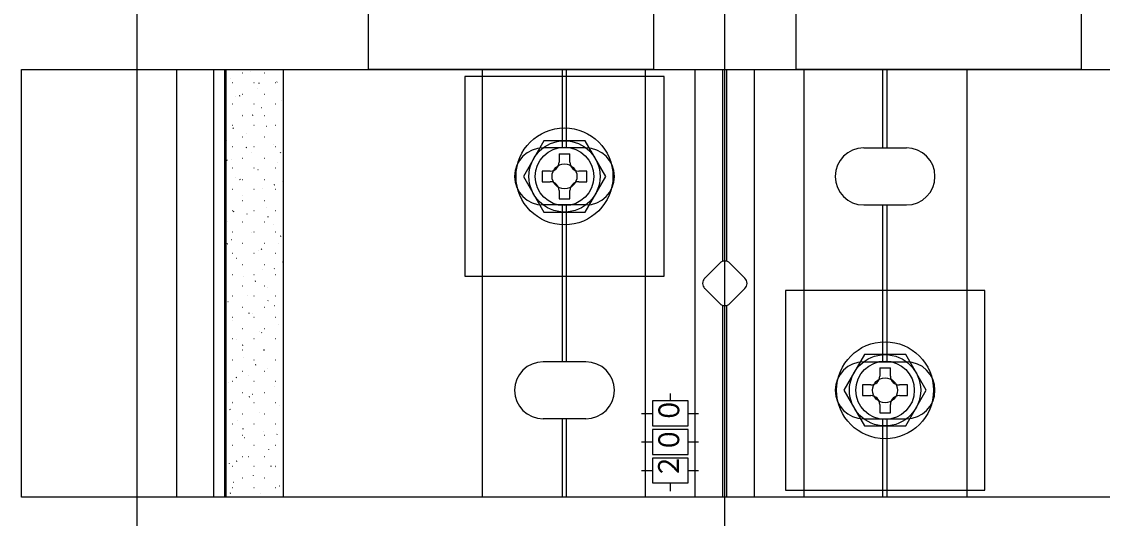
# Model space of a CAD drawing. Units: millimetres, scale not verified. Extents: x -1312 to 1312, y -1950 to 1938.
# Drawn here: x -83.4 to 68.3, y 950.8 to 1020.5 of the extents above; entities that cross this region are included whole.
import ezdxf
from ezdxf.enums import TextEntityAlignment as Align

# ---------------------------------------------------------------- set-up
doc = ezdxf.new("R2010")
doc.units = ezdxf.units.MM
doc.header["$LTSCALE"] = 10
doc.layers.add('0-5_YKK_13', color=4, linetype='Continuous')
doc.layers.add('0-8_YSS_K', color=3, linetype='Continuous')
doc.styles.add('ＭＳ ゴシック', font='')
doc.styles.get('ＭＳ ゴシック').set_extended_font_data('MS Gothic')

msp = doc.modelspace()

# ---------------------------------------------------------------- linework, layer by layer
at = {"layer": '0-5_YKK_13'}
for p, q in [((-61.61, 953.81), (-61.61, 1013.81)), ((-56.41, 953.81), (-56.41, 1013.81)), ((-54.88, 953.81), (-54.88, 1013.81)), ((-54.7, 953.81), (-54.7, 1013.81)), ((-51.28, 1013.57), (-51.29, 1013.57)), ((-18.71, 953.81), (-18.71, 1013.81)), ((-7.51, 1002.81), (-7.51, 1013.81)), ((-6.91, 1002.81), (-6.91, 1013.81)), ((4.14, 953.81), (4.14, 1013.81)), ((11.14, 953.81), (11.14, 1013.81)), ((14.99, 1013.81), (14.99, 986.89)), ((15.59, 986.89), (15.59, 1013.81)), ((19.44, 953.81), (19.44, 1013.81)), ((26.44, 953.81), (26.44, 1013.81)), ((37.49, 1002.81), (37.49, 1013.81)), ((38.09, 1002.81), (38.09, 1013.81)), ((49.29, 953.81), (49.29, 1013.81)), ((-54.07, 1012.58), (-54.08, 1012.58)), ((-53.8, 1011.92), (-53.85, 1011.92)), ((-52.37, 1013.3), (-52.42, 1013.3)), ((-50.76, 1011.92), (-50.81, 1011.92)), ((-50.08, 1011.89), (-50.17, 1011.84)), ((-49.33, 1013.3), (-49.38, 1013.3)), ((-47.72, 1011.92), (-47.77, 1011.92)), ((-47.56, 1012.05), (-47.57, 1012.04)), ((-50.31, 1011.07), (-50.31, 1011.07)), ((-53.8, 1008.93), (-53.85, 1008.93)), ((-53.43, 1009.97), (-53.44, 1009.97)), ((-52.77, 1010.11), (-52.86, 1010.06)), ((-52.37, 1010.31), (-52.42, 1010.31)), ((-50.76, 1008.93), (-50.81, 1008.93)), ((-49.33, 1010.31), (-49.38, 1010.31)), ((-47.72, 1008.93), (-47.77, 1008.93)), ((-46.92, 1009.43), (-46.93, 1009.43)), ((-52.45, 1007.47), (-52.46, 1007.47)), ((-52.37, 1007.32), (-52.42, 1007.32)), ((-50.97, 1007.39), (-51.05, 1007.33)), ((-49.71, 1008.44), (-49.72, 1008.44)), ((-49.33, 1007.32), (-49.38, 1007.32)), ((-53.8, 1005.94), (-53.85, 1005.94)), ((-50.76, 1005.94), (-50.81, 1005.94)), ((-49.06, 1005.83), (-49.07, 1005.83)), ((-47.72, 1005.94), (-47.77, 1005.94)), ((-53.66, 1005.61), (-53.74, 1005.55)), ((-52.37, 1004.33), (-52.42, 1004.33)), ((-51.85, 1004.84), (-51.86, 1004.84)), ((-49.33, 1004.33), (-49.38, 1004.33)), ((-54.59, 1003.87), (-54.6, 1003.87)), ((-53.8, 1002.95), (-53.85, 1002.95)), ((-51.85, 1002.88), (-51.94, 1002.83)), ((-50.76, 1002.95), (-50.81, 1002.95)), ((-48.08, 1003.34), (-48.09, 1003.33)), ((-47.72, 1002.95), (-47.77, 1002.95)), ((-4.21, 1002.81), (-10.21, 1002.81)), ((34.79, 1002.81), (40.79, 1002.81)), ((-54, 1001.24), (-54, 1001.24)), ((-52.37, 1001.34), (-52.42, 1001.34)), ((-51.2, 1002.23), (-51.21, 1002.23)), ((-49.33, 1001.34), (-49.38, 1001.34)), ((-47.05, 1002.15), (-47.13, 1002.09)), ((-7.96, 1001.96), (-7.96, 1000.81)), ((-7.96, 1001.96), (-6.46, 1001.96)), ((-6.46, 1000.81), (-6.46, 1001.96)), ((-54.54, 1001.1), (-54.63, 1001.05)), ((-53.8, 999.96), (-53.85, 999.96)), ((-50.76, 999.96), (-50.81, 999.96)), ((-50.23, 999.74), (-50.24, 999.73)), ((-47.72, 999.96), (-47.77, 999.96)), ((-47.49, 1000.71), (-47.5, 1000.71)), ((-53.35, 998.63), (-53.36, 998.63)), ((-52.74, 998.38), (-52.82, 998.33)), ((-52.37, 998.35), (-52.42, 998.35)), ((-49.33, 998.35), (-49.38, 998.35)), ((-10.36, 999.56), (-10.36, 998.06)), ((-9.21, 999.56), (-10.36, 999.56)), ((-4.06, 999.56), (-5.21, 999.56)), ((-4.06, 998.06), (-4.06, 999.56)), ((-53.8, 996.97), (-53.85, 996.97)), ((-50.76, 996.97), (-50.81, 996.97)), ((-49.63, 997.11), (-49.64, 997.1)), ((-47.93, 997.64), (-48.02, 997.59)), ((-47.72, 996.97), (-47.77, 996.97)), ((-46.84, 998.1), (-46.85, 998.09)), ((-10.36, 998.06), (-9.21, 998.06)), ((-7.96, 996.81), (-7.96, 995.66)), ((-5.21, 998.06), (-4.06, 998.06)), ((-52.37, 995.36), (-52.42, 995.36)), ((-52.37, 996.14), (-52.38, 996.13)), ((-49.33, 995.36), (-49.38, 995.36)), ((-53.8, 993.98), (-53.85, 993.98)), ((-53.62, 993.88), (-53.7, 993.82)), ((-50.76, 993.98), (-50.81, 993.98)), ((-48.98, 994.5), (-48.99, 994.49)), ((-47.72, 993.98), (-47.77, 993.98)), ((-4.21, 994.81), (-10.21, 994.81)), ((-7.51, 972.81), (-7.51, 994.81)), ((-6.91, 972.81), (-6.91, 994.81)), ((34.79, 994.81), (40.79, 994.81)), ((37.49, 972.81), (37.49, 994.81)), ((38.09, 972.81), (38.09, 994.81)), ((-54.52, 992.54), (-54.53, 992.53)), ((-52.37, 992.37), (-52.42, 992.37)), ((-51.77, 993.51), (-51.78, 993.5)), ((-49.33, 992.37), (-49.38, 992.37)), ((-48.82, 993.14), (-48.9, 993.08)), ((-53.8, 990.99), (-53.85, 990.99)), ((-51.13, 990.9), (-51.14, 990.89)), ((-50.76, 990.99), (-50.81, 990.99)), ((-48.01, 992), (-48.02, 992)), ((-47.72, 990.99), (-47.77, 990.99)), ((-54.51, 989.37), (-54.59, 989.32)), ((-53.92, 989.91), (-53.93, 989.9)), ((-52.37, 989.38), (-52.42, 989.38)), ((-49.33, 989.38), (-49.38, 989.38)), ((-47.41, 989.37), (-47.42, 989.37)), ((-47.01, 990.42), (-47.1, 990.36)), ((-53.8, 988), (-53.85, 988)), ((-50.76, 988), (-50.81, 988)), ((-50.15, 988.4), (-50.16, 988.4)), ((-49.7, 988.64), (-49.79, 988.58)), ((-47.72, 988), (-47.77, 988)), ((-53.27, 987.3), (-53.28, 987.29)), ((-52.37, 986.39), (-52.42, 986.39)), ((-49.33, 986.39), (-49.38, 986.39)), ((-46.76, 986.76), (-46.77, 986.76)), ((12.47, 984.52), (14.59, 986.64)), ((16, 986.64), (18.12, 984.52)), ((-53.8, 985.01), (-53.85, 985.01)), ((-52.3, 984.8), (-52.31, 984.8)), ((-50.76, 985.01), (-50.81, 985.01)), ((-49.55, 985.77), (-49.56, 985.77)), ((-47.9, 985.91), (-47.98, 985.86)), ((-47.72, 985.01), (-47.77, 985.01)), ((-52.37, 983.4), (-52.42, 983.4)), ((-50.59, 984.13), (-50.67, 984.08)), ((-49.33, 983.4), (-49.38, 983.4)), ((-48.91, 983.16), (-48.92, 983.16)), ((14.59, 980.99), (12.47, 983.11)), ((18.12, 983.11), (16, 980.99)), ((-53.8, 982.02), (-53.85, 982.02)), ((-51.7, 982.17), (-51.71, 982.17)), ((-50.76, 982.02), (-50.81, 982.02)), ((-47.72, 982.02), (-47.77, 982.02)), ((-54.44, 981.2), (-54.45, 981.2)), ((-52.37, 980.41), (-52.42, 980.41)), ((-49.33, 980.41), (-49.38, 980.41)), ((-48.78, 981.41), (-48.87, 981.35)), ((-47.93, 980.66), (-47.94, 980.66)), ((14.99, 980.74), (14.99, 953.81)), ((15.59, 953.81), (15.59, 980.74)), ((-53.8, 979.03), (-53.85, 979.03)), ((-53.84, 978.57), (-53.85, 978.57)), ((-51.47, 979.63), (-51.56, 979.57)), ((-51.05, 979.56), (-51.06, 979.56)), ((-50.76, 979.03), (-50.81, 979.03)), ((-47.72, 979.03), (-47.77, 979.03)), ((-52.37, 977.42), (-52.42, 977.42)), ((-50.08, 977.06), (-50.08, 977.06)), ((-49.33, 977.42), (-49.38, 977.42)), ((-47.33, 978.04), (-47.34, 978.03)), ((-53.8, 976.04), (-53.85, 976.04)), ((-53.2, 975.96), (-53.21, 975.96)), ((-50.76, 976.04), (-50.81, 976.04)), ((-49.67, 976.91), (-49.75, 976.85)), ((-47.72, 976.04), (-47.77, 976.04)), ((-52.36, 975.13), (-52.44, 975.07)), ((-52.37, 974.43), (-52.42, 974.43)), ((-49.48, 974.43), (-49.49, 974.43)), ((-49.33, 974.43), (-49.38, 974.43)), ((-53.8, 973.05), (-53.85, 973.05)), ((-52.22, 973.46), (-52.23, 973.46)), ((-50.76, 973.05), (-50.81, 973.05)), ((-50.55, 972.4), (-50.64, 972.35)), ((-47.72, 973.05), (-47.77, 973.05)), ((-4.21, 972.81), (-10.21, 972.81)), ((34.79, 972.81), (40.79, 972.81)), ((-52.37, 971.44), (-52.42, 971.44)), ((-49.33, 971.44), (-49.38, 971.44)), ((-48.83, 971.82), (-48.84, 971.82)), ((37.04, 971.96), (37.04, 970.81)), ((37.04, 971.96), (38.54, 971.96)), ((38.54, 970.81), (38.54, 971.96)), ((-54.36, 969.86), (-54.37, 969.86)), ((-53.8, 970.06), (-53.85, 970.06)), ((-53.24, 970.62), (-53.32, 970.57)), ((-51.62, 970.83), (-51.63, 970.83)), ((-50.76, 970.06), (-50.81, 970.06)), ((-47.72, 970.06), (-47.77, 970.06)), ((34.64, 969.56), (34.64, 968.06)), ((35.79, 969.56), (34.64, 969.56)), ((40.94, 969.56), (39.79, 969.56)), ((40.94, 968.06), (40.94, 969.56)), ((-52.37, 968.45), (-52.42, 968.45)), ((-51.44, 967.9), (-51.52, 967.84)), ((-50.97, 968.22), (-50.98, 968.22)), ((-49.33, 968.45), (-49.38, 968.45)), ((-47.85, 969.33), (-47.86, 969.32)), ((7.64, 968.35), (7.64, 967.31)), ((34.64, 968.06), (35.79, 968.06)), ((39.79, 968.06), (40.94, 968.06)), ((-53.8, 967.07), (-53.85, 967.07)), ((-53.77, 967.23), (-53.77, 967.23)), ((-50.76, 967.07), (-50.81, 967.07)), ((-47.72, 967.07), (-47.77, 967.07)), ((-47.26, 966.7), (-47.27, 966.7)), ((37.04, 966.81), (37.04, 965.66)), ((-54.13, 966.12), (-54.21, 966.06)), ((-52.37, 965.46), (-52.42, 965.46)), ((-50, 965.73), (-50.01, 965.72)), ((-49.33, 965.46), (-49.38, 965.46)), ((3.58, 965.56), (5.14, 965.56)), ((10.14, 965.56), (11.62, 965.56)), ((-53.8, 964.08), (-53.85, 964.08)), ((-53.12, 964.62), (-53.13, 964.62)), ((-52.32, 963.4), (-52.4, 963.34)), ((-50.76, 964.08), (-50.81, 964.08)), ((-47.72, 964.08), (-47.77, 964.08)), ((-4.21, 964.81), (-10.21, 964.81)), ((-7.51, 953.81), (-7.51, 964.81)), ((-6.91, 953.81), (-6.91, 964.81)), ((34.79, 964.81), (40.79, 964.81)), ((37.49, 953.81), (37.49, 964.81)), ((38.09, 953.81), (38.09, 964.81)), ((-52.37, 962.47), (-52.42, 962.47)), ((-52.14, 962.13), (-52.15, 962.12)), ((-49.4, 963.1), (-49.41, 963.09)), ((-49.33, 962.47), (-49.38, 962.47)), ((-47.52, 962.66), (-47.6, 962.6)), ((-53.8, 961.09), (-53.85, 961.09)), ((-50.76, 961.09), (-50.81, 961.09)), ((-48.75, 960.49), (-48.76, 960.48)), ((-47.72, 961.09), (-47.77, 961.09)), ((3.58, 961.56), (5.14, 961.56)), ((10.14, 961.56), (11.62, 961.56)), ((-53.21, 958.89), (-53.29, 958.84)), ((-52.37, 959.48), (-52.42, 959.48)), ((-51.54, 959.5), (-51.55, 959.49)), ((-49.33, 959.48), (-49.38, 959.48)), ((-54.29, 958.53), (-54.3, 958.52)), ((-53.8, 958.1), (-53.85, 958.1)), ((-50.76, 958.1), (-50.81, 958.1)), ((-48.4, 958.15), (-48.49, 958.1)), ((-47.78, 957.99), (-47.79, 957.99)), ((-47.72, 958.1), (-47.77, 958.1)), ((3.58, 957.56), (5.14, 957.56)), ((10.14, 957.56), (11.62, 957.56)), ((-53.69, 955.9), (-53.7, 955.89)), ((-52.37, 956.49), (-52.42, 956.49)), ((-50.9, 956.89), (-50.91, 956.88)), ((-49.33, 956.49), (-49.38, 956.49)), ((7.64, 955.81), (7.64, 954.64)), ((-54.09, 954.39), (-54.17, 954.34)), ((-53.8, 955.11), (-53.85, 955.11)), ((-50.76, 955.11), (-50.81, 955.11)), ((-49.92, 954.39), (-49.93, 954.39)), ((-47.72, 955.11), (-47.77, 955.11)), ((-47.18, 955.36), (-47.19, 955.36)), ((-46.72, 953.81), (-54.88, 953.81))]:
    msp.add_line(p, q, dxfattribs=at)
for points in [[(-34.71, 1053.81), (5.29, 1053.81), (5.29, 1013.81), (-34.71, 1013.81)], [(25.29, 1053.81), (65.29, 1053.81), (65.29, 1013.81), (25.29, 1013.81)], [(-83.41, 1013.81), (113.99, 1013.81), (113.99, 953.81), (-83.41, 953.81)], [(-21.21, 984.81), (6.79, 984.81), (6.79, 1012.81), (-21.21, 1012.81)], [(-10.09, 1003.81), (-12.98, 998.81), (-10.09, 993.81), (-4.32, 993.81), (-1.43, 998.81), (-4.32, 1003.81)], [(23.79, 954.81), (51.79, 954.81), (51.79, 982.81), (23.79, 982.81)], [(34.91, 973.81), (32.02, 968.81), (34.91, 963.81), (40.68, 963.81), (43.57, 968.81), (40.68, 973.81)], [(10.14, 963.81), (10.14, 967.31), (5.14, 967.31), (5.14, 963.81)], [(10.14, 959.81), (10.14, 963.31), (5.14, 963.31), (5.14, 959.81)], [(10.14, 955.81), (10.14, 959.31), (5.14, 959.31), (5.14, 955.81)]]:
    msp.add_lwpolyline(points, close=True, dxfattribs=at)
for points in [[(-54.88, 1013.81), (-46.72, 1013.81), (-46.72, 953.81)], [(-7.96, 995.66), (-6.46, 995.66), (-6.46, 996.81)], [(37.04, 965.66), (38.54, 965.66), (38.54, 966.81)]]:
    msp.add_lwpolyline(points, dxfattribs=at)
for centre, radius in [((-7.21, 998.81), 6.8), ((-7.21, 998.81), 5), ((-7.21, 998.81), 4.1), ((-7.21, 998.81), 1.75), ((37.79, 968.81), 6.8), ((37.79, 968.81), 5), ((37.79, 968.81), 4.1), ((37.79, 968.81), 1.75)]:
    msp.add_circle(centre, radius, dxfattribs=at)
for centre, radius, start, end in [((-10.21, 998.81), 4, 90, 270), ((-4.21, 998.81), 4, 270, 90), ((34.79, 998.81), 4, 90, 270), ((40.79, 998.81), 4, 270, 90), ((-9.21, 1000.81), 1.25, 270, 0), ((-5.21, 1000.81), 1.25, 180, 270), ((-9.21, 996.81), 1.25, 0, 90), ((-5.21, 996.81), 1.25, 90, 180), ((15.29, 985.94), 1, 45, 135), ((13.17, 983.81), 1, 135, 225), ((17.41, 983.81), 1, 315, 45), ((15.29, 981.69), 1, 225, 315), ((-10.21, 968.81), 4, 90, 270), ((-4.21, 968.81), 4, 270, 90), ((34.79, 968.81), 4, 90, 270), ((40.79, 968.81), 4, 270, 90), ((35.79, 970.81), 1.25, 270, 0), ((39.79, 970.81), 1.25, 180, 270), ((35.79, 966.81), 1.25, 0, 90), ((39.79, 966.81), 1.25, 90, 180)]:
    msp.add_arc(centre, radius, start, end, dxfattribs=at)
at = {"layer": '0-8_YSS_K'}
for p, q in [((-67.21, 543.81), (-67.21, 1406.31)), ((15.29, 410.81), (15.29, 1323.81))]:
    msp.add_line(p, q, dxfattribs=at)

# ---------------------------------------------------------------- texts
at = {"layer": '0-5_YKK_13', "style": 'ＭＳ ゴシック', "width": 0.9}
for s, p in [('０', (9.78, 964.21)), ('０', (9.77, 960.07)), ('２', (9.73, 956.38))]:
    msp.add_text(s, height=2.93, rotation=90, dxfattribs=at).set_placement(p, align=Align.BOTTOM_LEFT)

doc.saveas('drawing.dxf')
